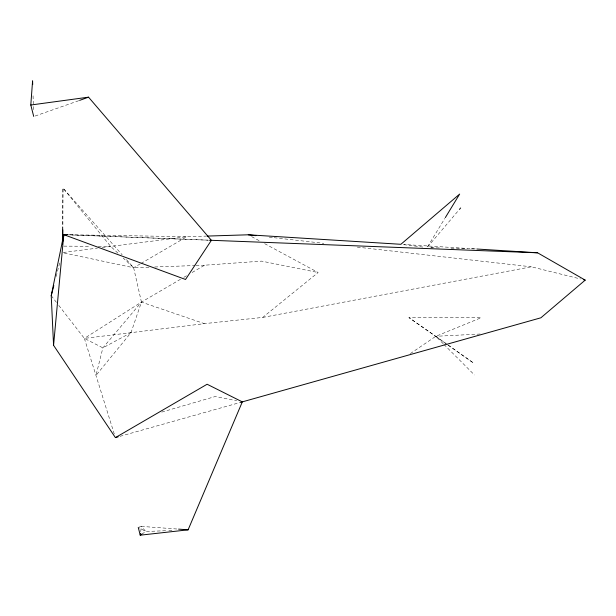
<?xml version="1.0" encoding="UTF-8"?>
<svg xmlns="http://www.w3.org/2000/svg" width="616" height="616" viewBox="0 0 616 616"><rect width="100%" height="100%" fill="white"/><g stroke="black" fill="none" stroke-linecap="round" stroke-linejoin="round"><path stroke-width="0.46" stroke-dasharray="3.08 2.31" d="M62.878 229.937L62.963 188.042L122.176 254.808M62.547 229.814L62.963 188.042L110.703 246.431L118.349 253.53M140.694 531.67L141.387 526.395L177.616 529.059M56.179 276.43L59.96 261.769M180.511 279.279L141.449 302.094L102.88 347.871L95.957 375.452L131.008 332.655L141.449 302.094L133.633 267.737L125.356 258.397M427.55 246.777L444.837 218.395M427.673 246.854L458.774 210.164M58.789 305.413L84.361 338.384L204.381 323.646L262.732 317.417L318.133 272.518L264.264 243.435M410.325 353.615L435.805 336.305L481.212 317.71L408.939 317.617L447.124 344.467M141.826 534.134L145.792 531.5L167.914 530.63M114.268 433.957L84.361 338.384L141.449 302.094L204.381 323.646M140.186 263.918L133.633 267.737L62.316 252.606M141.002 263.44L186.856 236.706L206.044 236.113M183.83 277.339L187.156 275.398M192.146 272.488L204.604 265.211L261.554 261.122L318.133 272.518M131.008 332.655L102.88 347.871L84.361 338.384M78.702 100.716L34.473 116.247M139.031 527.119L141.387 526.395L145.792 531.5L139.085 527.82M161.746 412.096L215.261 396.519L236.713 400.77M120.043 436.313L240.456 402.402M262.732 317.417L531.331 266.813L580.557 278.979M63.263 252.483L97.42 248.125M102.164 247.517L186.856 236.706L66.667 234.704M480.172 334.026L435.805 336.305L408.939 317.617M168.876 530.592L173.681 530.399M148.98 267.19L133.633 267.737L123.215 258.05M154.731 266.982L195.018 265.55M195.973 265.519L204.604 265.211M63.802 246.13L90.606 246.3M98.26 246.346L110.703 246.431M430.884 247.701L439.501 247.94M450.989 248.263L467.267 248.718M471.094 248.825L475.883 248.964L403.734 244.475M64.726 234.681L208.578 240.155M66.659 234.765L208.524 240.194M430.869 247.809L432.771 247.917M269.308 237.175L273.134 237.607M274.089 237.714L323.816 243.343M357.288 247.124L531.331 266.813M403.688 244.644L423.315 247.116M251.636 236.613L260.052 241.164M447.901 345.014L473.619 363.101L448.148 345.052M447.378 344.506L435.805 336.305L443.258 343.759M443.936 344.436L474.443 374.944M51.228 295.672L56.464 302.418M33.056 95.803L33.495 109.864"/><path stroke-width="0.92" d="M62.855 241.364L62.878 229.937M62.401 244.059L62.547 229.814M33.703 116.416L30.8 105.013L32.586 80.819L32.702 84.561M63.471 238.477L63.779 234.65L66.659 234.765M118.195 436.836L115.415 437.614L53.569 345.33L63.779 234.65L185.531 279.479L211.396 240.309L88.535 97.166L30.8 105.013M140.463 533.425L140.232 535.181L188.103 529.837L242.311 401.878L207.115 384.245L115.415 437.614M53.569 345.33L51.228 295.672L63.779 234.65M51.228 295.672L53.823 285.593M445.337 217.587L459.659 194.071L400.885 244.298L248.271 234.796L207.007 236.082M459.397 209.425L460.645 207.962M476.83 249.018L537.576 252.799L585.2 280.126L540.887 317.794L240.456 402.402M141.826 534.134L140.232 535.181L138.246 527.358M79.595 100.393L88.535 97.166M209.479 240.232L537.576 252.799M178.571 529.129L188.103 529.837M248.271 234.796L255.925 235.659M583.344 279.664L585.2 280.126"/></g></svg>
